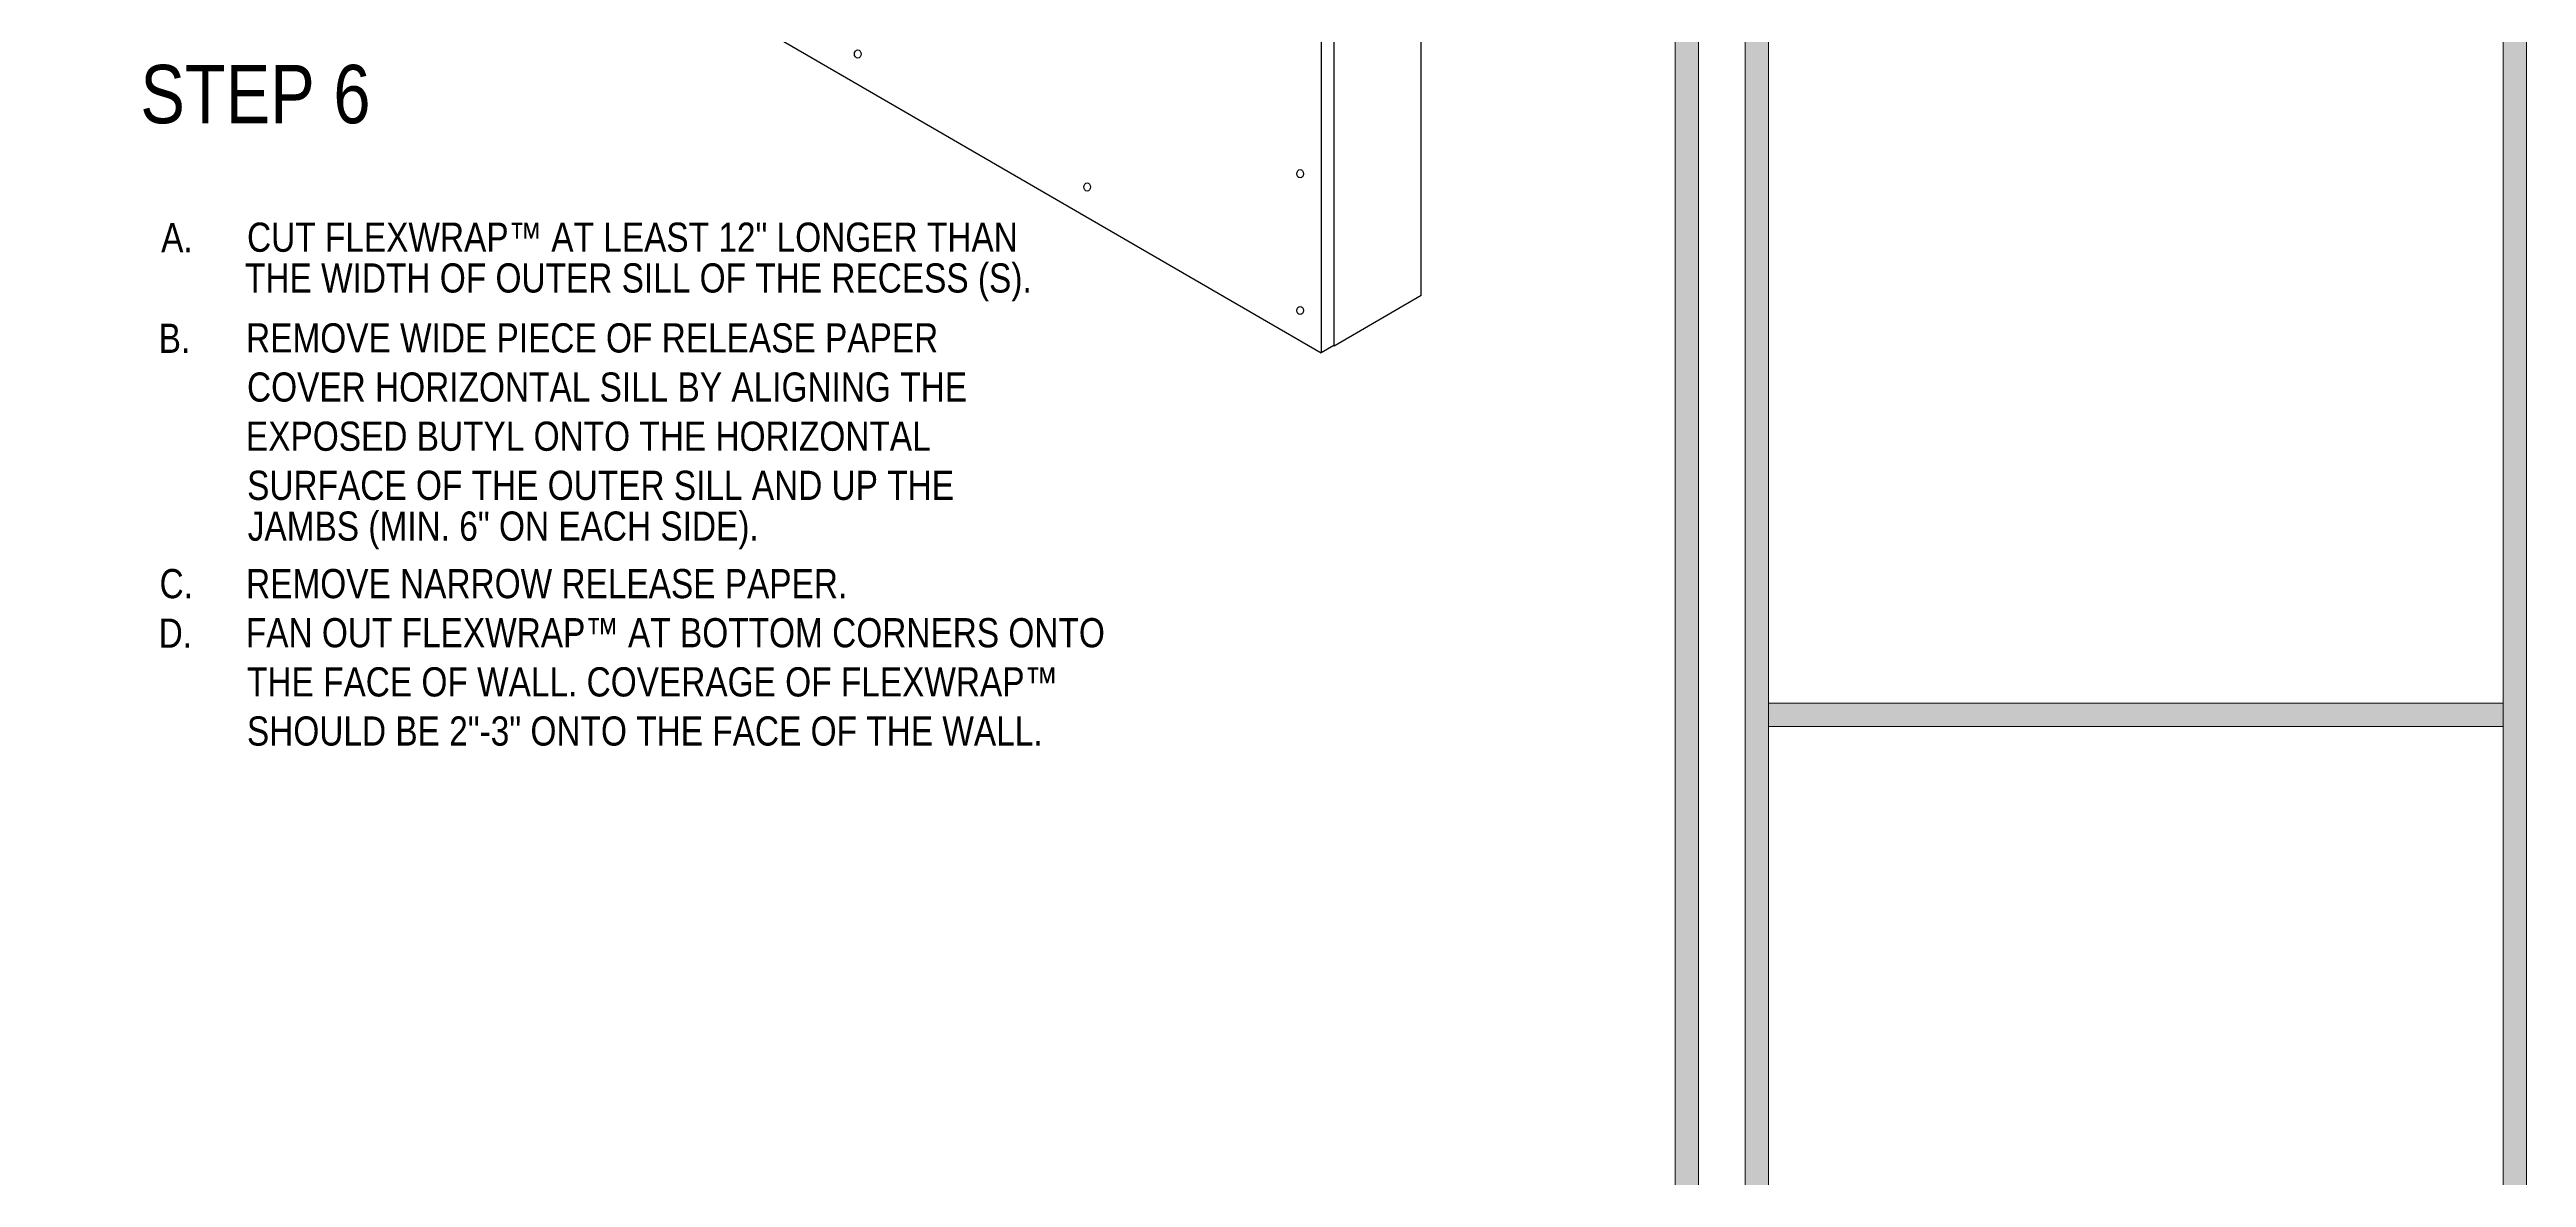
# Model space of a CAD drawing. Extents: x -1392 to 5791, y -3809 to 1722.
# Drawn here: x 1137 to 2092, y 605 to 1040 of the extents above; entities that cross this region are included whole.
import ezdxf

# ---------------------------------------------------------------- set-up
doc = ezdxf.new("R2010")
doc.units = 0
doc.header["$MEASUREMENT"] = 0
doc.layers.get('0').update_dxf_attribs({"lineweight": 0})
for name, color, linetype, lineweight in [('.ATI-TEXT', 7, 'Continuous', 0), ('G-ANNO-TTLB', 7, 'Continuous', 0), ('WALL SCRATCH', 7, 'Continuous', 0)]:
    doc.layers.add(name, color=color, linetype=linetype, lineweight=lineweight)

# ---------------------------------------------------------------- blocks, each defined once
blk = doc.blocks.new('Block_38')
at = {"layer": '.ATI-TEXT', "char_height": 0.2, "attachment_point": 7}
for s, insert in [('\\C18;\\c0;\\FArial Narrow|b0|i0|c1;\\H11.249999;\\W1.000000;A.', (1179.84, 961.51)), ('\\C18;\\c0;\\FArial Narrow|b0|i0|c1;\\H11.249999;\\W1.000000;CUT FLEXWRAP™ AT LEAST 12" LONGER THAN ', (1212.98, 961.51)), ('\\C18;\\c0;\\FArial Narrow|b0|i0|c1;\\H11.249999;\\W1.000000;THE WIDTH OF OUTER SILL OF THE RECESS (S).', (1212.21, 942.56)), ('\\C18;\\c0;\\FArial Narrow|b0|i0|c1;\\H11.249999;\\W1.000000;B.', (1178.89, 922.67)), ('\\C18;\\c0;\\FArial Narrow|b0|i0|c1;\\H11.249999;\\W1.000000;REMOVE WIDE PIECE OF RELEASE PAPER', (1212.6, 922.67)), ('\\C18;\\c0;\\FArial Narrow|b0|i0|c1;\\H11.249999;\\W1.000000;COVER HORIZONTAL SILL BY ALIGNING THE', (1212.98, 903.72)), ('\\C18;\\c0;\\FArial Narrow|b0|i0|c1;\\H11.249999;\\W1.000000;EXPOSED BUTYL ONTO THE HORIZONTAL', (1212.57, 884.77)), ('\\C18;\\c0;\\FArial Narrow|b0|i0|c1;\\H11.249999;\\W1.000000;SURFACE OF THE OUTER SILL AND UP THE', (1213.01, 865.82)), ('\\C18;\\c0;\\FArial Narrow|b0|i0|c1;\\H11.249999;\\W1.000000;JAMBS (MIN. 6" ON EACH SIDE).', (1213.25, 846.87)), ('\\C18;\\c0;\\FArial Narrow|b0|i0|c1;\\H11.249999;\\W1.000000;C.', (1179.23, 827.92)), ('\\C18;\\c0;\\FArial Narrow|b0|i0|c1;\\H11.249999;\\W1.000000;REMOVE NARROW RELEASE PAPER.', (1212.6, 827.92)), ('\\C18;\\c0;\\FArial Narrow|b0|i0|c1;\\H11.249999;\\W1.000000;D.', (1178.88, 808.98)), ('\\C18;\\c0;\\FArial Narrow|b0|i0|c1;\\H11.249999;\\W1.000000;FAN OUT FLEXWRAP™ AT BOTTOM CORNERS ONTO', (1212.51, 808.98)), ('\\C18;\\c0;\\FArial Narrow|b0|i0|c1;\\H11.249999;\\W1.000000;THE FACE OF WALL. COVERAGE OF FLEXWRAP™', (1212.98, 790.03)), ('\\C18;\\c0;\\FArial Narrow|b0|i0|c1;\\H11.249999;\\W1.000000;SHOULD BE 2"-3" ONTO THE FACE OF THE WALL.', (1212.94, 771.08))]:
    blk.add_mtext(s, dxfattribs=dict(at, insert=insert))

msp = doc.modelspace()

# ---------------------------------------------------------------- hatches: boundary and pattern name
at = {"layer": 'G-ANNO-TTLB', "true_color": 0xff00ff, "transparency": 33554687}
h = msp.add_hatch(color=6, dxfattribs=at)
edge = h.paths.add_edge_path()
edge.add_spline(control_points=[(1773.02, -796.5), (1773.02, -796.5), (-1156.5, -796.5), (-1156.5, -796.5), (-1156.5, -796.5), (-1156.5, 1660.5), (-1156.5, 1660.5), (-1156.5, 1660.5), (1773.02, 1660.5), (1773.02, 1660.5), (1773.02, 1660.5), (1773.02, -796.5), (1773.02, -796.5)], knot_values=[0, 0, 0, 0, 1, 1, 1, 2, 2, 2, 3, 3, 3, 4, 4, 4, 4], degree=3, periodic=0)
edge = h.paths.add_edge_path()
edge.add_spline(control_points=[(-1147.5, 1651.5), (-1147.5, 1651.5), (-1147.5, -787.5), (-1147.5, -787.5), (-1147.5, -787.5), (1764.02, -787.5), (1764.02, -787.5), (1764.02, -787.5), (1764.02, 1651.5), (1764.02, 1651.5), (1764.02, 1651.5), (-1147.5, 1651.5), (-1147.5, 1651.5)], knot_values=[0, 0, 0, 0, 1, 1, 1, 2, 2, 2, 3, 3, 3, 4, 4, 4, 4], degree=3, periodic=0)
edge.add_line((-1147.5, 1651.5), (-1147.5, 1651.5))
h = msp.add_hatch(color=6, dxfattribs=at)
edge = h.paths.add_edge_path()
edge.add_spline(control_points=[(2092.5, 1660.5), (2092.5, 1660.5), (2092.5, -796.5), (2092.5, -796.5), (2092.5, -796.5), (1791.04, -796.5), (1791.04, -796.5), (1791.04, -796.5), (1791.04, 1660.5), (1791.04, 1660.5), (1791.04, 1660.5), (2092.5, 1660.5), (2092.5, 1660.5)], knot_values=[0, 0, 0, 0, 1, 1, 1, 2, 2, 2, 3, 3, 3, 4, 4, 4, 4], degree=3, periodic=0)
edge = h.paths.add_edge_path()
edge.add_spline(control_points=[(2083.5, 1651.5), (2083.5, 1651.5), (1800.04, 1651.5), (1800.04, 1651.5), (1800.04, 1651.5), (1800.04, -787.5), (1800.04, -787.5), (1800.04, -787.5), (2083.5, -787.5), (2083.5, -787.5), (2083.5, -787.5), (2083.5, 1651.5), (2083.5, 1651.5)], knot_values=[0, 0, 0, 0, 1, 1, 1, 2, 2, 2, 3, 3, 3, 4, 4, 4, 4], degree=3, periodic=0)
edge.add_line((2083.5, 1651.5), (2083.5, 1651.5))
msp.add_hatch(color=6, dxfattribs=at).paths.add_polyline_path([(2083.5, 778.66), (1800.04, 778.66), (1800.04, 787.66), (2083.5, 787.66)])

# ---------------------------------------------------------------- linework, layer by layer
at = {"color": 18, "lineweight": 0, "true_color": 0x000000}
msp.add_lwpolyline([(-1147.5, -787.5), (-1147.5, 1651.5), (1764.02, 1651.5), (1764.02, -787.5)], close=True, dxfattribs=at)
at = {"layer": 'G-ANNO-TTLB', "color": 6, "lineweight": 9, "true_color": 0xff00ff}
for p, q in [((1773.02, -796.5), (1773.02, 1660.5)), ((1791.04, 1660.5), (1791.04, -796.5)), ((2092.5, -796.5), (2092.5, 1660.5)), ((1764.02, -787.5), (1764.02, 1651.5)), ((1764.02, 1651.5), (1764.02, -787.5)), ((1800.04, -787.5), (1800.04, 1651.5)), ((2083.5, 1651.5), (2083.5, -787.5)), ((1800.04, 787.66), (1800.04, 778.66)), ((2083.5, 778.66), (2083.5, 787.66)), ((1800.04, 778.66), (2083.5, 778.66))]:
    msp.add_line(p, q, dxfattribs=at)
at = {"layer": 'G-ANNO-TTLB'}
msp.add_lwpolyline([(2083.5, 778.66), (1800.04, 778.66), (1800.04, 787.66), (2083.5, 787.66)], close=True, dxfattribs=at)
for points in [[(1773.02, -796.5), (1773.02, -796.5), (-1156.5, -796.5), (-1156.5, -796.5), (-1156.5, -796.5), (-1156.5, 1660.5), (-1156.5, 1660.5), (-1156.5, 1660.5), (1773.02, 1660.5), (1773.02, 1660.5), (1773.02, 1660.5), (1773.02, -796.5), (1773.02, -796.5)], [(2092.5, 1660.5), (2092.5, 1660.5), (2092.5, -796.5), (2092.5, -796.5), (2092.5, -796.5), (1791.04, -796.5), (1791.04, -796.5), (1791.04, -796.5), (1791.04, 1660.5), (1791.04, 1660.5), (1791.04, 1660.5), (2092.5, 1660.5), (2092.5, 1660.5)], [(-1147.5, 1651.5), (-1147.5, 1651.5), (-1147.5, -787.5), (-1147.5, -787.5), (-1147.5, -787.5), (1764.02, -787.5), (1764.02, -787.5), (1764.02, -787.5), (1764.02, 1651.5), (1764.02, 1651.5), (1764.02, 1651.5), (-1147.5, 1651.5), (-1147.5, 1651.5)], [(2083.5, 1651.5), (2083.5, 1651.5), (1800.04, 1651.5), (1800.04, 1651.5), (1800.04, 1651.5), (1800.04, -787.5), (1800.04, -787.5), (1800.04, -787.5), (2083.5, -787.5), (2083.5, -787.5), (2083.5, -787.5), (2083.5, 1651.5), (2083.5, 1651.5)]]:
    msp.add_open_spline(points, degree=3, knots=[0, 0, 0, 0, 1, 1, 1, 2, 2, 2, 3, 3, 3, 4, 4, 4, 4], dxfattribs=at)
at = {"layer": 'WALL SCRATCH', "color": 33, "lineweight": 25, "true_color": 0xcc9966}
for q in [(1666.02, 1369.2), (1632.41, 925.27)]:
    msp.add_line((1666.02, 944.84), q, dxfattribs=at)
at = {"layer": 'WALL SCRATCH', "color": 2, "lineweight": 25, "true_color": 0xffff00}
for p, q in [((1632.41, 925.27), (1632.41, 1349.63)), ((1627.46, 1347.1), (1627.46, 922.74)), ((1358.67, 1078.35), (1627.46, 922.74)), ((1358.67, 1078.35), (1627.46, 922.74)), ((1632.26, 925.52), (1627.46, 922.74))]:
    msp.add_line(p, q, dxfattribs=at)
at = {"layer": 'WALL SCRATCH', "color": 252, "lineweight": 25, "true_color": 0x848484}
msp.add_lwpolyline([(1620.17, 1027.54)], dxfattribs=at)
for centre in [(1448.62, 1037.93), (1537.16, 986.64), (1619.35, 991.75), (1619.35, 939.02)]:
    msp.add_ellipse(centre, major_axis=(0, 1.59), ratio=0.812499, dxfattribs=at)

# ---------------------------------------------------------------- block references
at = {"layer": '.ATI-TEXT'}
msp.add_blockref('Block_38', (0, 0), dxfattribs=at)

# ---------------------------------------------------------------- texts
at = {"layer": '.ATI-TEXT', "insert": (1171.82, 1010.91), "char_height": 0.2, "attachment_point": 7}
msp.add_mtext('\\C18;\\c0;\\FArial Narrow|b0|i0|c1;\\H22.499999;\\W1.000000;STEP 6', dxfattribs=at)

doc.saveas('drawing.dxf')
